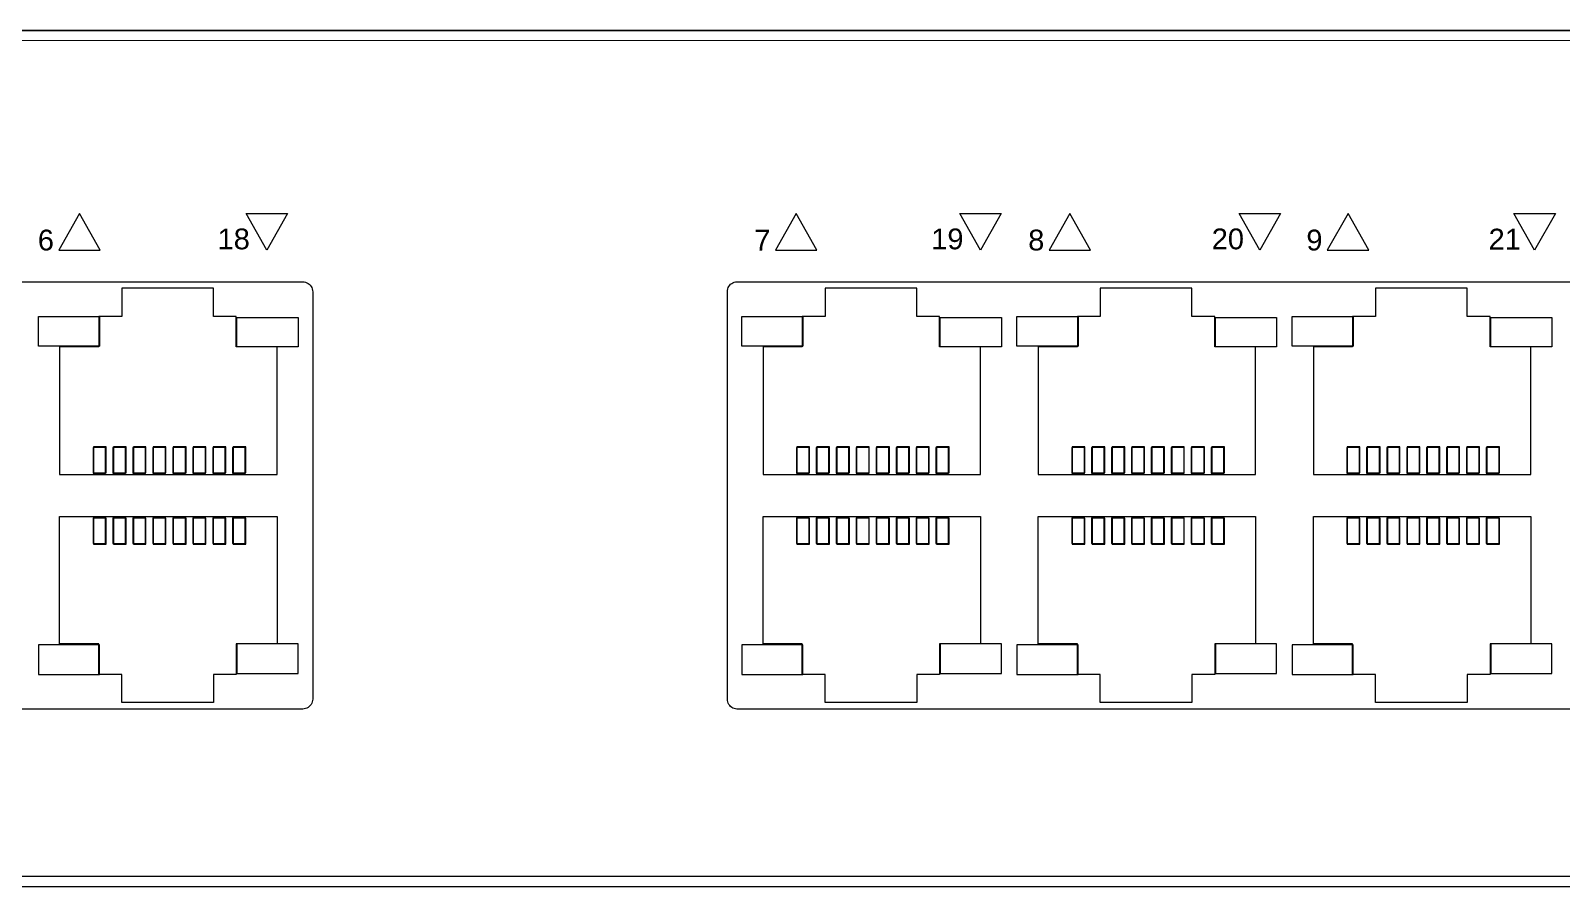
# Model space of a CAD drawing. Header units: millimetres. Extents: x -71336 to -33468, y -26189 to 22712.
# Drawn here: x -34063.6 to -33984, y -20113.2 to -20068.8 of the extents above; entities that cross this region are included whole.
import ezdxf

# ---------------------------------------------------------------- set-up
doc = ezdxf.new("R2010")
doc.units = ezdxf.units.MM
doc.layers.add('SC - Equipment', color=7, linetype='Continuous', lineweight=13)
doc.layers.add('SC - Rack Layout - U-guides and centreline', color=5, linetype='Continuous', lineweight=13, plot=False)
doc.styles.get("Standard").update_dxf_attribs({"font": 'arial.ttf', "height": 35})

# ---------------------------------------------------------------- blocks, each defined once
blk = doc.blocks.new('*U254')
at = {"layer": 'SC - Rack Layout - U-guides and centreline', "ltscale": 5}
blk.add_lwpolyline([(-300, 0), (300, 0)], dxfattribs=at)
blk = doc.blocks.new('*U255')
at = {"layer": 'SC - Rack Layout - U-guides and centreline', "color": 0, "linetype": 'ByBlock', "lineweight": -2, "transparency": 16777216}
for p in [(0, 177.8), (0, 133.35)]:
    blk.add_blockref('*U254', p, dxfattribs=at)
blk = doc.blocks.new('cisco-cbs350-24p-4x')
at = {"layer": 'SC - Equipment', "flags": 128}
for points in [[(238.117, 44.45), (-238.133, 44.45)], [(219.712, 44.45), (-219.712, 44.45)], [(219.712, 44.45), (-219.712, 44.45)], [(219.712, 44.45), (-219.712, 44.45)], [(-219.712, 43.934), (219.199, 43.95)], [(4.51, 34.948), (3.435, 33.049)], [(5.585, 33.049), (4.51, 34.948)], [(13.175, 34.948), (15.325, 34.948)], [(14.25, 33.049), (13.175, 34.948)], [(13.175, 34.948), (13.175, 34.948)], [(15.325, 34.948), (14.25, 33.049)], [(41.757, 34.948), (40.682, 33.049)], [(42.832, 33.049), (41.757, 34.948)], [(50.257, 34.948), (52.406, 34.948)], [(51.331, 33.049), (50.257, 34.948)], [(50.257, 34.948), (50.257, 34.948)], [(52.406, 34.948), (51.331, 33.049)], [(55.978, 34.948), (54.903, 33.049)], [(57.053, 33.049), (55.978, 34.948)], [(64.776, 34.948), (66.925, 34.948)], [(65.851, 33.049), (64.776, 34.948)], [(64.776, 34.948), (64.776, 34.948)], [(66.925, 34.948), (65.851, 33.049)], [(70.448, 34.948), (69.356, 33.049)], [(71.523, 33.049), (70.448, 34.948)], [(79.063, 34.948), (81.213, 34.948)], [(80.138, 33.049), (79.063, 34.948)], [(79.063, 34.948), (79.063, 34.948)], [(81.213, 34.948), (80.138, 33.049)], [(3.435, 33.049), (5.585, 33.049)], [(3.435, 33.049), (3.435, 33.049)], [(40.682, 33.049), (42.832, 33.049)], [(40.682, 33.049), (40.682, 33.049)], [(54.903, 33.049), (57.053, 33.049)], [(54.903, 33.049), (54.903, 33.049)], [(69.356, 33.049), (71.523, 33.049)], [(69.356, 33.049), (69.356, 33.049)], [(-69.391, 31.4), (16.119, 31.4)], [(-69.391, 31.4), (16.119, 31.4)], [(11.472, 31.067), (6.71, 31.067)], [(6.71, 31.067), (6.71, 29.601)], [(11.472, 31.067), (6.71, 31.067)], [(6.71, 31.067), (6.71, 29.601)], [(11.472, 29.601), (11.472, 31.067)], [(11.472, 29.601), (11.472, 31.067)], [(38.681, 31.4), (124.191, 31.4)], [(38.681, 31.4), (124.191, 31.4)], [(48.024, 31.067), (43.262, 31.067)], [(43.262, 31.067), (43.262, 29.601)], [(48.024, 31.067), (43.262, 31.067)], [(43.262, 31.067), (43.262, 29.601)], [(48.024, 29.601), (48.024, 31.067)], [(48.024, 29.601), (48.024, 31.067)], [(62.328, 31.067), (57.566, 31.067)], [(57.566, 31.067), (57.566, 29.601)], [(62.328, 31.067), (57.566, 31.067)], [(57.566, 31.067), (57.566, 29.601)], [(62.328, 29.601), (62.328, 31.067)], [(62.328, 29.601), (62.328, 31.067)], [(76.632, 31.067), (71.87, 31.067)], [(71.87, 31.067), (71.87, 29.601)], [(76.632, 31.067), (71.87, 31.067)], [(71.87, 31.067), (71.87, 29.601)], [(76.632, 29.601), (76.632, 31.067)], [(76.632, 29.601), (76.632, 31.067)], [(16.631, 30.883), (16.631, 9.727)], [(16.631, 30.883), (16.631, 9.727)], [(38.185, 9.727), (38.185, 30.883)], [(38.185, 9.727), (38.185, 30.883)], [(2.377, 28.068), (2.377, 29.601)], [(2.377, 29.601), (5.552, 29.601)], [(5.519, 29.601), (5.519, 28.018)], [(6.71, 29.601), (5.519, 29.601)], [(5.519, 29.601), (5.519, 29.601)], [(5.519, 29.601), (5.519, 28.018)], [(6.71, 29.601), (5.519, 29.601)], [(5.519, 29.601), (5.519, 29.601)], [(5.552, 29.601), (5.552, 28.068)], [(12.663, 29.601), (11.472, 29.601)], [(12.663, 29.601), (11.472, 29.601)], [(12.663, 28.018), (12.663, 29.601)], [(12.663, 28.018), (12.663, 29.601)], [(12.696, 28.018), (12.696, 29.551)], [(12.696, 29.551), (15.871, 29.551)], [(15.871, 29.551), (15.871, 28.018)], [(38.929, 28.068), (38.929, 29.601)], [(38.929, 29.601), (42.104, 29.601)], [(42.071, 29.601), (42.071, 28.018)], [(43.262, 29.601), (42.071, 29.601)], [(42.071, 29.601), (42.071, 29.601)], [(42.071, 29.601), (42.071, 28.018)], [(43.262, 29.601), (42.071, 29.601)], [(42.071, 29.601), (42.071, 29.601)], [(42.104, 29.601), (42.104, 28.068)], [(49.215, 29.601), (48.024, 29.601)], [(49.215, 29.601), (48.024, 29.601)], [(49.215, 28.018), (49.215, 29.601)], [(49.215, 28.018), (49.215, 29.601)], [(49.248, 28.018), (49.248, 29.551)], [(49.248, 29.551), (52.423, 29.551)], [(52.423, 29.551), (52.423, 28.018)], [(53.233, 28.068), (53.233, 29.601)], [(53.233, 29.601), (56.408, 29.601)], [(56.375, 29.601), (56.375, 28.018)], [(57.566, 29.601), (56.375, 29.601)], [(56.375, 29.601), (56.375, 29.601)], [(56.375, 29.601), (56.375, 28.018)], [(57.566, 29.601), (56.375, 29.601)], [(56.375, 29.601), (56.375, 29.601)], [(56.408, 29.601), (56.408, 28.068)], [(63.519, 29.601), (62.328, 29.601)], [(63.519, 29.601), (62.328, 29.601)], [(63.519, 28.018), (63.519, 29.601)], [(63.519, 28.018), (63.519, 29.601)], [(63.552, 28.018), (63.552, 29.551)], [(63.552, 29.551), (66.727, 29.551)], [(66.727, 29.551), (66.727, 28.018)], [(67.537, 28.068), (67.537, 29.601)], [(67.537, 29.601), (70.712, 29.601)], [(70.679, 29.601), (70.679, 28.018)], [(71.87, 29.601), (70.679, 29.601)], [(70.679, 29.601), (70.679, 29.601)], [(70.679, 29.601), (70.679, 28.018)], [(71.87, 29.601), (70.679, 29.601)], [(70.679, 29.601), (70.679, 29.601)], [(70.712, 29.601), (70.712, 28.068)], [(77.823, 29.601), (76.632, 29.601)], [(77.823, 29.601), (76.632, 29.601)], [(77.823, 28.018), (77.823, 29.601)], [(77.823, 28.018), (77.823, 29.601)], [(77.856, 28.018), (77.856, 29.551)], [(77.856, 29.551), (81.031, 29.551)], [(81.031, 29.551), (81.031, 28.018)], [(5.552, 28.068), (2.377, 28.068)], [(5.519, 28.018), (3.468, 28.018)], [(3.468, 28.018), (3.468, 21.388)], [(5.519, 28.018), (3.468, 28.018)], [(3.468, 28.018), (3.468, 21.388)], [(5.552, 28.068), (5.552, 28.068)], [(14.779, 28.018), (12.663, 28.018)], [(14.779, 28.018), (12.663, 28.018)], [(15.871, 28.018), (12.696, 28.018)], [(14.779, 21.388), (14.779, 28.018)], [(14.779, 21.388), (14.779, 28.018)], [(15.871, 28.018), (15.871, 28.018)], [(42.104, 28.068), (38.929, 28.068)], [(42.071, 28.018), (40.037, 28.018)], [(40.037, 28.018), (40.037, 21.388)], [(42.071, 28.018), (40.037, 28.018)], [(40.037, 28.018), (40.037, 21.388)], [(42.104, 28.068), (42.104, 28.068)], [(51.331, 28.018), (49.215, 28.018)], [(51.331, 28.018), (49.215, 28.018)], [(52.423, 28.018), (49.248, 28.018)], [(51.331, 21.388), (51.331, 28.018)], [(51.331, 21.388), (51.331, 28.018)], [(52.423, 28.018), (52.423, 28.018)], [(56.408, 28.068), (53.233, 28.068)], [(56.375, 28.018), (54.341, 28.018)], [(54.341, 28.018), (54.341, 21.388)], [(56.375, 28.018), (54.341, 28.018)], [(54.341, 28.018), (54.341, 21.388)], [(56.408, 28.068), (56.408, 28.068)], [(65.636, 28.018), (63.519, 28.018)], [(65.636, 28.018), (63.519, 28.018)], [(66.727, 28.018), (63.552, 28.018)], [(65.636, 21.388), (65.636, 28.018)], [(65.636, 21.388), (65.636, 28.018)], [(66.727, 28.018), (66.727, 28.018)], [(70.712, 28.068), (67.537, 28.068)], [(70.679, 28.018), (68.645, 28.018)], [(68.645, 28.018), (68.645, 21.388)], [(70.679, 28.018), (68.645, 28.018)], [(68.645, 28.018), (68.645, 21.388)], [(70.712, 28.068), (70.712, 28.068)], [(79.94, 28.018), (77.823, 28.018)], [(79.94, 28.018), (77.823, 28.018)], [(81.031, 28.018), (77.856, 28.018)], [(79.94, 21.388), (79.94, 28.018)], [(79.94, 21.388), (79.94, 28.018)], [(81.031, 28.018), (81.031, 28.018)], [(5.221, 22.804), (5.221, 21.471)], [(5.866, 22.804), (5.221, 22.804)], [(5.221, 22.804), (5.221, 22.804)], [(5.238, 22.837), (5.238, 21.488)], [(5.899, 22.837), (5.238, 22.837)], [(5.238, 22.837), (5.238, 22.837)], [(5.866, 21.471), (5.866, 22.804)], [(5.899, 21.488), (5.899, 22.837)], [(6.247, 22.804), (6.247, 21.471)], [(6.908, 22.804), (6.247, 22.804)], [(6.247, 22.804), (6.247, 22.804)], [(6.28, 22.837), (6.28, 21.488)], [(6.941, 22.837), (6.28, 22.837)], [(6.28, 22.837), (6.28, 22.837)], [(6.908, 21.471), (6.908, 22.804)], [(6.941, 21.488), (6.941, 22.837)], [(7.288, 22.804), (7.288, 21.471)], [(7.95, 22.804), (7.288, 22.804)], [(7.288, 22.804), (7.288, 22.804)], [(7.321, 22.837), (7.321, 21.488)], [(7.966, 22.837), (7.321, 22.837)], [(7.321, 22.837), (7.321, 22.837)], [(7.95, 21.471), (7.95, 22.804)], [(7.966, 21.488), (7.966, 22.837)], [(8.33, 22.804), (8.33, 21.471)], [(8.975, 22.804), (8.33, 22.804)], [(8.33, 22.804), (8.33, 22.804)], [(8.347, 22.837), (8.347, 21.488)], [(9.008, 22.837), (8.347, 22.837)], [(8.347, 22.837), (8.347, 22.837)], [(8.975, 21.471), (8.975, 22.804)], [(9.008, 21.488), (9.008, 22.837)], [(9.355, 22.804), (9.355, 21.471)], [(10.017, 22.804), (9.355, 22.804)], [(9.355, 22.804), (9.355, 22.804)], [(9.389, 22.837), (9.389, 21.488)], [(10.05, 22.837), (9.389, 22.837)], [(9.389, 22.837), (9.389, 22.837)], [(10.017, 21.471), (10.017, 22.804)], [(10.05, 21.488), (10.05, 22.837)], [(10.397, 22.804), (10.397, 21.471)], [(11.059, 22.804), (10.397, 22.804)], [(10.397, 22.804), (10.397, 22.804)], [(10.414, 22.837), (10.414, 21.488)], [(11.075, 22.837), (10.414, 22.837)], [(10.414, 22.837), (10.414, 22.837)], [(11.059, 21.471), (11.059, 22.804)], [(11.075, 21.488), (11.075, 22.837)], [(11.439, 22.804), (11.439, 21.471)], [(12.084, 22.804), (11.439, 22.804)], [(11.439, 22.804), (11.439, 22.804)], [(11.456, 22.837), (11.456, 21.488)], [(12.117, 22.837), (11.456, 22.837)], [(11.456, 22.837), (11.456, 22.837)], [(12.084, 21.471), (12.084, 22.804)], [(12.117, 21.488), (12.117, 22.837)], [(12.464, 22.804), (12.464, 21.471)], [(13.126, 22.804), (12.464, 22.804)], [(12.464, 22.804), (12.464, 22.804)], [(12.497, 22.837), (12.497, 21.488)], [(13.159, 22.837), (12.497, 22.837)], [(12.497, 22.837), (12.497, 22.837)], [(13.126, 21.471), (13.126, 22.804)], [(13.159, 21.488), (13.159, 22.837)], [(41.773, 22.804), (41.773, 21.471)], [(42.435, 22.804), (41.773, 22.804)], [(41.773, 22.804), (41.773, 22.804)], [(41.79, 22.837), (41.79, 21.488)], [(42.451, 22.837), (41.79, 22.837)], [(41.79, 22.837), (41.79, 22.837)], [(42.435, 21.471), (42.435, 22.804)], [(42.451, 21.488), (42.451, 22.837)], [(42.799, 22.804), (42.799, 21.471)], [(43.46, 22.804), (42.799, 22.804)], [(42.799, 22.804), (42.799, 22.804)], [(42.832, 22.837), (42.832, 21.488)], [(43.493, 22.837), (42.832, 22.837)], [(42.832, 22.837), (42.832, 22.837)], [(43.46, 21.471), (43.46, 22.804)], [(43.493, 21.488), (43.493, 22.837)], [(43.84, 22.804), (43.84, 21.471)], [(44.502, 22.804), (43.84, 22.804)], [(43.84, 22.804), (43.84, 22.804)], [(43.874, 22.837), (43.874, 21.488)], [(44.535, 22.837), (43.874, 22.837)], [(43.874, 22.837), (43.874, 22.837)], [(44.502, 21.471), (44.502, 22.804)], [(44.535, 21.488), (44.535, 22.837)], [(44.882, 22.804), (44.882, 21.471)], [(45.544, 22.804), (44.882, 22.804)], [(44.882, 22.804), (44.882, 22.804)], [(44.899, 22.837), (44.899, 21.488)], [(45.56, 22.837), (44.899, 22.837)], [(44.899, 22.837), (44.899, 22.837)], [(45.544, 21.471), (45.544, 22.804)], [(45.56, 21.488), (45.56, 22.837)], [(45.908, 22.804), (45.908, 21.471)], [(46.569, 22.804), (45.908, 22.804)], [(45.908, 22.804), (45.908, 22.804)], [(45.941, 22.837), (45.941, 21.488)], [(46.602, 22.837), (45.941, 22.837)], [(45.941, 22.837), (45.941, 22.837)], [(46.569, 21.471), (46.569, 22.804)], [(46.602, 21.488), (46.602, 22.837)], [(46.949, 22.804), (46.949, 21.471)], [(47.611, 22.804), (46.949, 22.804)], [(46.949, 22.804), (46.949, 22.804)], [(46.982, 22.837), (46.982, 21.488)], [(47.644, 22.837), (46.982, 22.837)], [(46.982, 22.837), (46.982, 22.837)], [(47.611, 21.471), (47.611, 22.804)], [(47.644, 21.488), (47.644, 22.837)], [(47.991, 22.804), (47.991, 21.471)], [(48.653, 22.804), (47.991, 22.804)], [(47.991, 22.804), (47.991, 22.804)], [(48.008, 22.837), (48.008, 21.488)], [(48.669, 22.837), (48.008, 22.837)], [(48.008, 22.837), (48.008, 22.837)], [(48.653, 21.471), (48.653, 22.804)], [(48.669, 21.488), (48.669, 22.837)], [(49.016, 22.804), (49.016, 21.471)], [(49.678, 22.804), (49.016, 22.804)], [(49.016, 22.804), (49.016, 22.804)], [(49.049, 22.837), (49.049, 21.488)], [(49.711, 22.837), (49.049, 22.837)], [(49.049, 22.837), (49.049, 22.837)], [(49.678, 21.471), (49.678, 22.804)], [(49.711, 21.488), (49.711, 22.837)], [(56.077, 22.804), (56.077, 21.471)], [(56.739, 22.804), (56.077, 22.804)], [(56.077, 22.804), (56.077, 22.804)], [(56.094, 22.837), (56.094, 21.488)], [(56.755, 22.837), (56.094, 22.837)], [(56.094, 22.837), (56.094, 22.837)], [(56.739, 21.471), (56.739, 22.804)], [(56.755, 21.488), (56.755, 22.837)], [(57.103, 22.804), (57.103, 21.471)], [(57.764, 22.804), (57.103, 22.804)], [(57.103, 22.804), (57.103, 22.804)], [(57.136, 22.837), (57.136, 21.488)], [(57.797, 22.837), (57.136, 22.837)], [(57.136, 22.837), (57.136, 22.837)], [(57.764, 21.471), (57.764, 22.804)], [(57.797, 21.488), (57.797, 22.837)], [(58.145, 22.804), (58.145, 21.471)], [(58.806, 22.804), (58.145, 22.804)], [(58.145, 22.804), (58.145, 22.804)], [(58.178, 22.837), (58.178, 21.488)], [(58.839, 22.837), (58.178, 22.837)], [(58.178, 22.837), (58.178, 22.837)], [(58.806, 21.471), (58.806, 22.804)], [(58.839, 21.488), (58.839, 22.837)], [(59.186, 22.804), (59.186, 21.471)], [(59.848, 22.804), (59.186, 22.804)], [(59.186, 22.804), (59.186, 22.804)], [(59.203, 22.837), (59.203, 21.488)], [(59.864, 22.837), (59.203, 22.837)], [(59.203, 22.837), (59.203, 22.837)], [(59.848, 21.471), (59.848, 22.804)], [(59.864, 21.488), (59.864, 22.837)], [(60.212, 22.804), (60.212, 21.471)], [(60.873, 22.804), (60.212, 22.804)], [(60.212, 22.804), (60.212, 22.804)], [(60.245, 22.837), (60.245, 21.488)], [(60.906, 22.837), (60.245, 22.837)], [(60.245, 22.837), (60.245, 22.837)], [(60.873, 21.471), (60.873, 22.804)], [(60.906, 21.488), (60.906, 22.837)], [(61.253, 22.804), (61.253, 21.471)], [(61.915, 22.804), (61.253, 22.804)], [(61.253, 22.804), (61.253, 22.804)], [(61.286, 22.837), (61.286, 21.488)], [(61.931, 22.837), (61.286, 22.837)], [(61.286, 22.837), (61.286, 22.837)], [(61.915, 21.471), (61.915, 22.804)], [(61.931, 21.488), (61.931, 22.837)], [(62.295, 22.804), (62.295, 21.471)], [(62.957, 22.804), (62.295, 22.804)], [(62.295, 22.804), (62.295, 22.804)], [(62.312, 22.837), (62.312, 21.488)], [(62.973, 22.837), (62.312, 22.837)], [(62.312, 22.837), (62.312, 22.837)], [(62.957, 21.471), (62.957, 22.804)], [(62.973, 21.488), (62.973, 22.837)], [(63.32, 22.804), (63.32, 21.471)], [(63.982, 22.804), (63.32, 22.804)], [(63.32, 22.804), (63.32, 22.804)], [(63.354, 22.837), (63.354, 21.488)], [(64.015, 22.837), (63.354, 22.837)], [(63.354, 22.837), (63.354, 22.837)], [(63.982, 21.471), (63.982, 22.804)], [(64.015, 21.488), (64.015, 22.837)], [(70.381, 22.804), (70.381, 21.471)], [(71.043, 22.804), (70.381, 22.804)], [(70.381, 22.804), (70.381, 22.804)], [(70.398, 22.837), (70.398, 21.488)], [(71.059, 22.837), (70.398, 22.837)], [(70.398, 22.837), (70.398, 22.837)], [(71.043, 21.471), (71.043, 22.804)], [(71.059, 21.488), (71.059, 22.837)], [(71.407, 22.804), (71.407, 21.471)], [(72.068, 22.804), (71.407, 22.804)], [(71.407, 22.804), (71.407, 22.804)], [(71.44, 22.837), (71.44, 21.488)], [(72.101, 22.837), (71.44, 22.837)], [(71.44, 22.837), (71.44, 22.837)], [(72.068, 21.471), (72.068, 22.804)], [(72.101, 21.488), (72.101, 22.837)], [(72.449, 22.804), (72.449, 21.471)], [(73.11, 22.804), (72.449, 22.804)], [(72.449, 22.804), (72.449, 22.804)], [(72.482, 22.837), (72.482, 21.488)], [(73.127, 22.837), (72.482, 22.837)], [(72.482, 22.837), (72.482, 22.837)], [(73.11, 21.471), (73.11, 22.804)], [(73.127, 21.488), (73.127, 22.837)], [(73.49, 22.804), (73.49, 21.471)], [(74.152, 22.804), (73.49, 22.804)], [(73.49, 22.804), (73.49, 22.804)], [(73.507, 22.837), (73.507, 21.488)], [(74.168, 22.837), (73.507, 22.837)], [(73.507, 22.837), (73.507, 22.837)], [(74.152, 21.471), (74.152, 22.804)], [(74.168, 21.488), (74.168, 22.837)], [(74.516, 22.804), (74.516, 21.471)], [(75.177, 22.804), (74.516, 22.804)], [(74.516, 22.804), (74.516, 22.804)], [(74.549, 22.837), (74.549, 21.488)], [(75.21, 22.837), (74.549, 22.837)], [(74.549, 22.837), (74.549, 22.837)], [(75.177, 21.471), (75.177, 22.804)], [(75.21, 21.488), (75.21, 22.837)], [(75.557, 22.804), (75.557, 21.471)], [(76.219, 22.804), (75.557, 22.804)], [(75.557, 22.804), (75.557, 22.804)], [(75.59, 22.837), (75.59, 21.488)], [(76.235, 22.837), (75.59, 22.837)], [(75.59, 22.837), (75.59, 22.837)], [(76.219, 21.471), (76.219, 22.804)], [(76.235, 21.488), (76.235, 22.837)], [(76.599, 22.804), (76.599, 21.471)], [(77.261, 22.804), (76.599, 22.804)], [(76.599, 22.804), (76.599, 22.804)], [(76.616, 22.837), (76.616, 21.488)], [(77.277, 22.837), (76.616, 22.837)], [(76.616, 22.837), (76.616, 22.837)], [(77.261, 21.471), (77.261, 22.804)], [(77.277, 21.488), (77.277, 22.837)], [(77.624, 22.804), (77.624, 21.471)], [(78.286, 22.804), (77.624, 22.804)], [(77.624, 22.804), (77.624, 22.804)], [(77.658, 22.837), (77.658, 21.488)], [(78.319, 22.837), (77.658, 22.837)], [(77.658, 22.837), (77.658, 22.837)], [(78.286, 21.471), (78.286, 22.804)], [(78.319, 21.488), (78.319, 22.837)], [(5.238, 21.488), (5.899, 21.488)], [(6.28, 21.488), (6.941, 21.488)], [(7.321, 21.488), (7.966, 21.488)], [(8.347, 21.488), (9.008, 21.488)], [(9.389, 21.488), (10.05, 21.488)], [(10.414, 21.488), (11.075, 21.488)], [(11.456, 21.488), (12.117, 21.488)], [(12.497, 21.488), (13.159, 21.488)], [(41.79, 21.488), (42.451, 21.488)], [(42.832, 21.488), (43.493, 21.488)], [(43.874, 21.488), (44.535, 21.488)], [(44.899, 21.488), (45.56, 21.488)], [(45.941, 21.488), (46.602, 21.488)], [(46.982, 21.488), (47.644, 21.488)], [(48.008, 21.488), (48.669, 21.488)], [(49.049, 21.488), (49.711, 21.488)], [(56.094, 21.488), (56.755, 21.488)], [(57.136, 21.488), (57.797, 21.488)], [(58.178, 21.488), (58.839, 21.488)], [(59.203, 21.488), (59.864, 21.488)], [(60.245, 21.488), (60.906, 21.488)], [(61.286, 21.488), (61.931, 21.488)], [(62.312, 21.488), (62.973, 21.488)], [(63.354, 21.488), (64.015, 21.488)], [(70.398, 21.488), (71.059, 21.488)], [(71.44, 21.488), (72.101, 21.488)], [(72.482, 21.488), (73.127, 21.488)], [(73.507, 21.488), (74.168, 21.488)], [(74.549, 21.488), (75.21, 21.488)], [(75.59, 21.488), (76.235, 21.488)], [(76.616, 21.488), (77.277, 21.488)], [(77.658, 21.488), (78.319, 21.488)], [(3.468, 21.388), (14.779, 21.388)], [(3.468, 21.388), (14.779, 21.388)], [(5.221, 21.471), (5.866, 21.471)], [(6.247, 21.471), (6.908, 21.471)], [(7.288, 21.471), (7.95, 21.471)], [(8.33, 21.471), (8.975, 21.471)], [(9.355, 21.471), (10.017, 21.471)], [(10.397, 21.471), (11.059, 21.471)], [(11.439, 21.471), (12.084, 21.471)], [(12.464, 21.471), (13.126, 21.471)], [(40.037, 21.388), (51.331, 21.388)], [(40.037, 21.388), (51.331, 21.388)], [(41.773, 21.471), (42.435, 21.471)], [(42.799, 21.471), (43.46, 21.471)], [(43.84, 21.471), (44.502, 21.471)], [(44.882, 21.471), (45.544, 21.471)], [(45.908, 21.471), (46.569, 21.471)], [(46.949, 21.471), (47.611, 21.471)], [(47.991, 21.471), (48.653, 21.471)], [(49.016, 21.471), (49.678, 21.471)], [(54.341, 21.388), (65.636, 21.388)], [(54.341, 21.388), (65.636, 21.388)], [(56.077, 21.471), (56.739, 21.471)], [(57.103, 21.471), (57.764, 21.471)], [(58.145, 21.471), (58.806, 21.471)], [(59.186, 21.471), (59.848, 21.471)], [(60.212, 21.471), (60.873, 21.471)], [(61.253, 21.471), (61.915, 21.471)], [(62.295, 21.471), (62.957, 21.471)], [(63.32, 21.471), (63.982, 21.471)], [(68.645, 21.388), (79.94, 21.388)], [(68.645, 21.388), (79.94, 21.388)], [(70.381, 21.471), (71.043, 21.471)], [(71.407, 21.471), (72.068, 21.471)], [(72.449, 21.471), (73.11, 21.471)], [(73.49, 21.471), (74.152, 21.471)], [(74.516, 21.471), (75.177, 21.471)], [(75.557, 21.471), (76.219, 21.471)], [(76.599, 21.471), (77.261, 21.471)], [(77.624, 21.471), (78.286, 21.471)], [(3.468, 12.593), (3.468, 19.206)], [(3.468, 19.206), (14.779, 19.206)], [(3.468, 12.593), (3.468, 19.206)], [(3.468, 19.206), (14.779, 19.206)], [(5.221, 19.139), (5.221, 17.807)], [(5.866, 19.139), (5.221, 19.139)], [(5.221, 19.139), (5.221, 19.139)], [(5.238, 19.123), (5.238, 17.773)], [(5.899, 19.123), (5.238, 19.123)], [(5.238, 19.123), (5.238, 19.123)], [(5.866, 17.807), (5.866, 19.139)], [(5.899, 17.773), (5.899, 19.123)], [(6.247, 19.139), (6.247, 17.807)], [(6.908, 19.139), (6.247, 19.139)], [(6.247, 19.139), (6.247, 19.139)], [(6.28, 19.123), (6.28, 17.773)], [(6.941, 19.123), (6.28, 19.123)], [(6.28, 19.123), (6.28, 19.123)], [(6.908, 17.807), (6.908, 19.139)], [(6.941, 17.773), (6.941, 19.123)], [(7.288, 19.139), (7.288, 17.807)], [(7.95, 19.139), (7.288, 19.139)], [(7.288, 19.139), (7.288, 19.139)], [(7.321, 19.123), (7.321, 17.773)], [(7.966, 19.123), (7.321, 19.123)], [(7.321, 19.123), (7.321, 19.123)], [(7.95, 17.807), (7.95, 19.139)], [(7.966, 17.773), (7.966, 19.123)], [(8.33, 19.139), (8.33, 17.807)], [(8.975, 19.139), (8.33, 19.139)], [(8.33, 19.139), (8.33, 19.139)], [(8.347, 19.123), (8.347, 17.773)], [(9.008, 19.123), (8.347, 19.123)], [(8.347, 19.123), (8.347, 19.123)], [(8.975, 17.807), (8.975, 19.139)], [(9.008, 17.773), (9.008, 19.123)], [(9.355, 19.139), (9.355, 17.807)], [(10.017, 19.139), (9.355, 19.139)], [(9.355, 19.139), (9.355, 19.139)], [(9.389, 19.123), (9.389, 17.773)], [(10.05, 19.123), (9.389, 19.123)], [(9.389, 19.123), (9.389, 19.123)], [(10.017, 17.807), (10.017, 19.139)], [(10.05, 17.773), (10.05, 19.123)], [(10.397, 19.139), (10.397, 17.807)], [(11.059, 19.139), (10.397, 19.139)], [(10.397, 19.139), (10.397, 19.139)], [(10.414, 19.123), (10.414, 17.773)], [(11.075, 19.123), (10.414, 19.123)], [(10.414, 19.123), (10.414, 19.123)], [(11.059, 17.807), (11.059, 19.139)], [(11.075, 17.773), (11.075, 19.123)], [(11.439, 19.139), (11.439, 17.807)], [(12.084, 19.139), (11.439, 19.139)], [(11.439, 19.139), (11.439, 19.139)], [(11.456, 19.123), (11.456, 17.773)], [(12.117, 19.123), (11.456, 19.123)], [(11.456, 19.123), (11.456, 19.123)], [(12.084, 17.807), (12.084, 19.139)], [(12.117, 17.773), (12.117, 19.123)], [(12.464, 19.139), (12.464, 17.807)], [(13.126, 19.139), (12.464, 19.139)], [(12.464, 19.139), (12.464, 19.139)], [(12.497, 19.123), (12.497, 17.773)], [(13.159, 19.123), (12.497, 19.123)], [(12.497, 19.123), (12.497, 19.123)], [(13.126, 17.807), (13.126, 19.139)], [(13.159, 17.773), (13.159, 19.123)], [(14.779, 19.206), (14.779, 12.593)], [(14.779, 19.206), (14.779, 12.593)], [(40.037, 12.593), (40.037, 19.206)], [(40.037, 19.206), (51.331, 19.206)], [(40.037, 12.593), (40.037, 19.206)], [(40.037, 19.206), (51.331, 19.206)], [(41.773, 19.139), (41.773, 17.807)], [(42.435, 19.139), (41.773, 19.139)], [(41.773, 19.139), (41.773, 19.139)], [(41.79, 19.123), (41.79, 17.773)], [(42.451, 19.123), (41.79, 19.123)], [(41.79, 19.123), (41.79, 19.123)], [(42.435, 17.807), (42.435, 19.139)], [(42.451, 17.773), (42.451, 19.123)], [(42.799, 19.139), (42.799, 17.807)], [(43.46, 19.139), (42.799, 19.139)], [(42.799, 19.139), (42.799, 19.139)], [(42.832, 19.123), (42.832, 17.773)], [(43.493, 19.123), (42.832, 19.123)], [(42.832, 19.123), (42.832, 19.123)], [(43.46, 17.807), (43.46, 19.139)], [(43.493, 17.773), (43.493, 19.123)], [(43.84, 19.139), (43.84, 17.807)], [(44.502, 19.139), (43.84, 19.139)], [(43.84, 19.139), (43.84, 19.139)], [(43.874, 19.123), (43.874, 17.773)], [(44.535, 19.123), (43.874, 19.123)], [(43.874, 19.123), (43.874, 19.123)], [(44.502, 17.807), (44.502, 19.139)], [(44.535, 17.773), (44.535, 19.123)], [(44.882, 19.139), (44.882, 17.807)], [(45.544, 19.139), (44.882, 19.139)], [(44.882, 19.139), (44.882, 19.139)], [(44.899, 19.123), (44.899, 17.773)], [(45.56, 19.123), (44.899, 19.123)], [(44.899, 19.123), (44.899, 19.123)], [(45.544, 17.807), (45.544, 19.139)], [(45.56, 17.773), (45.56, 19.123)], [(45.908, 19.139), (45.908, 17.807)], [(46.569, 19.139), (45.908, 19.139)], [(45.908, 19.139), (45.908, 19.139)], [(45.941, 19.123), (45.941, 17.773)], [(46.602, 19.123), (45.941, 19.123)], [(45.941, 19.123), (45.941, 19.123)], [(46.569, 17.807), (46.569, 19.139)], [(46.602, 17.773), (46.602, 19.123)], [(46.949, 19.139), (46.949, 17.807)], [(47.611, 19.139), (46.949, 19.139)], [(46.949, 19.139), (46.949, 19.139)], [(46.982, 19.123), (46.982, 17.773)], [(47.644, 19.123), (46.982, 19.123)], [(46.982, 19.123), (46.982, 19.123)], [(47.611, 17.807), (47.611, 19.139)], [(47.644, 17.773), (47.644, 19.123)], [(47.991, 19.139), (47.991, 17.807)], [(48.653, 19.139), (47.991, 19.139)], [(47.991, 19.139), (47.991, 19.139)], [(48.008, 19.123), (48.008, 17.773)], [(48.669, 19.123), (48.008, 19.123)], [(48.008, 19.123), (48.008, 19.123)], [(48.653, 17.807), (48.653, 19.139)], [(48.669, 17.773), (48.669, 19.123)], [(49.016, 19.139), (49.016, 17.807)], [(49.678, 19.139), (49.016, 19.139)], [(49.016, 19.139), (49.016, 19.139)], [(49.049, 19.123), (49.049, 17.773)], [(49.711, 19.123), (49.049, 19.123)], [(49.049, 19.123), (49.049, 19.123)], [(49.678, 17.807), (49.678, 19.139)], [(49.711, 17.773), (49.711, 19.123)], [(51.331, 19.206), (51.331, 12.593)], [(51.331, 19.206), (51.331, 12.593)], [(54.341, 12.593), (54.341, 19.206)], [(54.341, 19.206), (65.636, 19.206)], [(54.341, 12.593), (54.341, 19.206)], [(54.341, 19.206), (65.636, 19.206)], [(56.077, 19.139), (56.077, 17.807)], [(56.739, 19.139), (56.077, 19.139)], [(56.077, 19.139), (56.077, 19.139)], [(56.094, 19.123), (56.094, 17.773)], [(56.755, 19.123), (56.094, 19.123)], [(56.094, 19.123), (56.094, 19.123)], [(56.739, 17.807), (56.739, 19.139)], [(56.755, 17.773), (56.755, 19.123)], [(57.103, 19.139), (57.103, 17.807)], [(57.764, 19.139), (57.103, 19.139)], [(57.103, 19.139), (57.103, 19.139)], [(57.136, 19.123), (57.136, 17.773)], [(57.797, 19.123), (57.136, 19.123)], [(57.136, 19.123), (57.136, 19.123)], [(57.764, 17.807), (57.764, 19.139)], [(57.797, 17.773), (57.797, 19.123)], [(58.145, 19.139), (58.145, 17.807)], [(58.806, 19.139), (58.145, 19.139)], [(58.145, 19.139), (58.145, 19.139)], [(58.178, 19.123), (58.178, 17.773)], [(58.839, 19.123), (58.178, 19.123)], [(58.178, 19.123), (58.178, 19.123)], [(58.806, 17.807), (58.806, 19.139)], [(58.839, 17.773), (58.839, 19.123)], [(59.186, 19.139), (59.186, 17.807)], [(59.848, 19.139), (59.186, 19.139)], [(59.186, 19.139), (59.186, 19.139)], [(59.203, 19.123), (59.203, 17.773)], [(59.864, 19.123), (59.203, 19.123)], [(59.203, 19.123), (59.203, 19.123)], [(59.848, 17.807), (59.848, 19.139)], [(59.864, 17.773), (59.864, 19.123)], [(60.212, 19.139), (60.212, 17.807)], [(60.873, 19.139), (60.212, 19.139)], [(60.212, 19.139), (60.212, 19.139)], [(60.245, 19.123), (60.245, 17.773)], [(60.906, 19.123), (60.245, 19.123)], [(60.245, 19.123), (60.245, 19.123)], [(60.873, 17.807), (60.873, 19.139)], [(60.906, 17.773), (60.906, 19.123)], [(61.253, 19.139), (61.253, 17.807)], [(61.915, 19.139), (61.253, 19.139)], [(61.253, 19.139), (61.253, 19.139)], [(61.286, 19.123), (61.286, 17.773)], [(61.931, 19.123), (61.286, 19.123)], [(61.286, 19.123), (61.286, 19.123)], [(61.915, 17.807), (61.915, 19.139)], [(61.931, 17.773), (61.931, 19.123)], [(62.295, 19.139), (62.295, 17.807)], [(62.957, 19.139), (62.295, 19.139)], [(62.295, 19.139), (62.295, 19.139)], [(62.312, 19.123), (62.312, 17.773)], [(62.973, 19.123), (62.312, 19.123)], [(62.312, 19.123), (62.312, 19.123)], [(62.957, 17.807), (62.957, 19.139)], [(62.973, 17.773), (62.973, 19.123)], [(63.32, 19.139), (63.32, 17.807)], [(63.982, 19.139), (63.32, 19.139)], [(63.32, 19.139), (63.32, 19.139)], [(63.354, 19.123), (63.354, 17.773)], [(64.015, 19.123), (63.354, 19.123)], [(63.354, 19.123), (63.354, 19.123)], [(63.982, 17.807), (63.982, 19.139)], [(64.015, 17.773), (64.015, 19.123)], [(65.636, 19.206), (65.636, 12.593)], [(65.636, 19.206), (65.636, 12.593)], [(68.645, 12.593), (68.645, 19.206)], [(68.645, 19.206), (79.94, 19.206)], [(68.645, 12.593), (68.645, 19.206)], [(68.645, 19.206), (79.94, 19.206)], [(70.381, 19.139), (70.381, 17.807)], [(71.043, 19.139), (70.381, 19.139)], [(70.381, 19.139), (70.381, 19.139)], [(70.398, 19.123), (70.398, 17.773)], [(71.059, 19.123), (70.398, 19.123)], [(70.398, 19.123), (70.398, 19.123)], [(71.043, 17.807), (71.043, 19.139)], [(71.059, 17.773), (71.059, 19.123)], [(71.407, 19.139), (71.407, 17.807)], [(72.068, 19.139), (71.407, 19.139)], [(71.407, 19.139), (71.407, 19.139)], [(71.44, 19.123), (71.44, 17.773)], [(72.101, 19.123), (71.44, 19.123)], [(71.44, 19.123), (71.44, 19.123)], [(72.068, 17.807), (72.068, 19.139)], [(72.101, 17.773), (72.101, 19.123)], [(72.449, 19.139), (72.449, 17.807)], [(73.11, 19.139), (72.449, 19.139)], [(72.449, 19.139), (72.449, 19.139)], [(72.482, 19.123), (72.482, 17.773)], [(73.127, 19.123), (72.482, 19.123)], [(72.482, 19.123), (72.482, 19.123)], [(73.11, 17.807), (73.11, 19.139)], [(73.127, 17.773), (73.127, 19.123)], [(73.49, 19.139), (73.49, 17.807)], [(74.152, 19.139), (73.49, 19.139)], [(73.49, 19.139), (73.49, 19.139)], [(73.507, 19.123), (73.507, 17.773)], [(74.168, 19.123), (73.507, 19.123)], [(73.507, 19.123), (73.507, 19.123)], [(74.152, 17.807), (74.152, 19.139)], [(74.168, 17.773), (74.168, 19.123)], [(74.516, 19.139), (74.516, 17.807)], [(75.177, 19.139), (74.516, 19.139)], [(74.516, 19.139), (74.516, 19.139)], [(74.549, 19.123), (74.549, 17.773)], [(75.21, 19.123), (74.549, 19.123)], [(74.549, 19.123), (74.549, 19.123)], [(75.177, 17.807), (75.177, 19.139)], [(75.21, 17.773), (75.21, 19.123)], [(75.557, 19.139), (75.557, 17.807)], [(76.219, 19.139), (75.557, 19.139)], [(75.557, 19.139), (75.557, 19.139)], [(75.59, 19.123), (75.59, 17.773)], [(76.235, 19.123), (75.59, 19.123)], [(75.59, 19.123), (75.59, 19.123)], [(76.219, 17.807), (76.219, 19.139)], [(76.235, 17.773), (76.235, 19.123)], [(76.599, 19.139), (76.599, 17.807)], [(77.261, 19.139), (76.599, 19.139)], [(76.599, 19.139), (76.599, 19.139)], [(76.616, 19.123), (76.616, 17.773)], [(77.277, 19.123), (76.616, 19.123)], [(76.616, 19.123), (76.616, 19.123)], [(77.261, 17.807), (77.261, 19.139)], [(77.277, 17.773), (77.277, 19.123)], [(77.624, 19.139), (77.624, 17.807)], [(78.286, 19.139), (77.624, 19.139)], [(77.624, 19.139), (77.624, 19.139)], [(77.658, 19.123), (77.658, 17.773)], [(78.319, 19.123), (77.658, 19.123)], [(77.658, 19.123), (77.658, 19.123)], [(78.286, 17.807), (78.286, 19.139)], [(78.319, 17.773), (78.319, 19.123)], [(79.94, 19.206), (79.94, 12.593)], [(79.94, 19.206), (79.94, 12.593)], [(5.221, 17.807), (5.866, 17.807)], [(5.238, 17.773), (5.899, 17.773)], [(6.247, 17.807), (6.908, 17.807)], [(6.28, 17.773), (6.941, 17.773)], [(7.288, 17.807), (7.95, 17.807)], [(7.321, 17.773), (7.966, 17.773)], [(8.33, 17.807), (8.975, 17.807)], [(8.347, 17.773), (9.008, 17.773)], [(9.355, 17.807), (10.017, 17.807)], [(9.389, 17.773), (10.05, 17.773)], [(10.397, 17.807), (11.059, 17.807)], [(10.414, 17.773), (11.075, 17.773)], [(11.439, 17.807), (12.084, 17.807)], [(11.456, 17.773), (12.117, 17.773)], [(12.464, 17.807), (13.126, 17.807)], [(12.497, 17.773), (13.159, 17.773)], [(41.773, 17.807), (42.435, 17.807)], [(41.79, 17.773), (42.451, 17.773)], [(42.799, 17.807), (43.46, 17.807)], [(42.832, 17.773), (43.493, 17.773)], [(43.84, 17.807), (44.502, 17.807)], [(43.874, 17.773), (44.535, 17.773)], [(44.882, 17.807), (45.544, 17.807)], [(44.899, 17.773), (45.56, 17.773)], [(45.908, 17.807), (46.569, 17.807)], [(45.941, 17.773), (46.602, 17.773)], [(46.949, 17.807), (47.611, 17.807)], [(46.982, 17.773), (47.644, 17.773)], [(47.991, 17.807), (48.653, 17.807)], [(48.008, 17.773), (48.669, 17.773)], [(49.016, 17.807), (49.678, 17.807)], [(49.049, 17.773), (49.711, 17.773)], [(56.077, 17.807), (56.739, 17.807)], [(56.094, 17.773), (56.755, 17.773)], [(57.103, 17.807), (57.764, 17.807)], [(57.136, 17.773), (57.797, 17.773)], [(58.145, 17.807), (58.806, 17.807)], [(58.178, 17.773), (58.839, 17.773)], [(59.186, 17.807), (59.848, 17.807)], [(59.203, 17.773), (59.864, 17.773)], [(60.212, 17.807), (60.873, 17.807)], [(60.245, 17.773), (60.906, 17.773)], [(61.253, 17.807), (61.915, 17.807)], [(61.286, 17.773), (61.931, 17.773)], [(62.295, 17.807), (62.957, 17.807)], [(62.312, 17.773), (62.973, 17.773)], [(63.32, 17.807), (63.982, 17.807)], [(63.354, 17.773), (64.015, 17.773)], [(70.381, 17.807), (71.043, 17.807)], [(70.398, 17.773), (71.059, 17.773)], [(71.407, 17.807), (72.068, 17.807)], [(71.44, 17.773), (72.101, 17.773)], [(72.449, 17.807), (73.11, 17.807)], [(72.482, 17.773), (73.127, 17.773)], [(73.49, 17.807), (74.152, 17.807)], [(73.507, 17.773), (74.168, 17.773)], [(74.516, 17.807), (75.177, 17.807)], [(74.549, 17.773), (75.21, 17.773)], [(75.557, 17.807), (76.219, 17.807)], [(75.59, 17.773), (76.235, 17.773)], [(76.599, 17.807), (77.261, 17.807)], [(76.616, 17.773), (77.277, 17.773)], [(77.624, 17.807), (78.286, 17.807)], [(77.658, 17.773), (78.319, 17.773)], [(5.552, 12.543), (2.377, 12.543)], [(2.377, 12.543), (2.377, 11.01)], [(5.519, 12.593), (3.468, 12.593)], [(5.519, 12.593), (3.468, 12.593)], [(5.519, 11.01), (5.519, 12.593)], [(5.519, 11.01), (5.519, 12.593)], [(5.552, 11.01), (5.552, 12.543)], [(5.552, 12.543), (5.552, 12.543)], [(14.779, 12.593), (12.663, 12.593)], [(12.663, 12.593), (12.663, 11.01)], [(14.779, 12.593), (12.663, 12.593)], [(12.663, 12.593), (12.663, 11.01)], [(15.871, 12.593), (12.696, 12.593)], [(12.696, 12.593), (12.696, 11.06)], [(15.871, 11.06), (15.871, 12.593)], [(15.871, 12.593), (15.871, 12.593)], [(42.104, 12.543), (38.929, 12.543)], [(38.929, 12.543), (38.929, 11.01)], [(42.071, 12.593), (40.037, 12.593)], [(42.071, 12.593), (40.037, 12.593)], [(42.071, 11.01), (42.071, 12.593)], [(42.071, 11.01), (42.071, 12.593)], [(42.104, 11.01), (42.104, 12.543)], [(42.104, 12.543), (42.104, 12.543)], [(51.331, 12.593), (49.215, 12.593)], [(49.215, 12.593), (49.215, 11.01)], [(51.331, 12.593), (49.215, 12.593)], [(49.215, 12.593), (49.215, 11.01)], [(52.423, 12.593), (49.248, 12.593)], [(49.248, 12.593), (49.248, 11.06)], [(52.423, 11.06), (52.423, 12.593)], [(52.423, 12.593), (52.423, 12.593)], [(56.408, 12.543), (53.233, 12.543)], [(53.233, 12.543), (53.233, 11.01)], [(56.375, 12.593), (54.341, 12.593)], [(56.375, 12.593), (54.341, 12.593)], [(56.375, 11.01), (56.375, 12.593)], [(56.375, 11.01), (56.375, 12.593)], [(56.408, 11.01), (56.408, 12.543)], [(56.408, 12.543), (56.408, 12.543)], [(65.636, 12.593), (63.519, 12.593)], [(63.519, 12.593), (63.519, 11.01)], [(65.636, 12.593), (63.519, 12.593)], [(63.519, 12.593), (63.519, 11.01)], [(66.727, 12.593), (63.552, 12.593)], [(63.552, 12.593), (63.552, 11.06)], [(66.727, 11.06), (66.727, 12.593)], [(66.727, 12.593), (66.727, 12.593)], [(70.712, 12.543), (67.537, 12.543)], [(67.537, 12.543), (67.537, 11.01)], [(70.679, 12.593), (68.645, 12.593)], [(70.679, 12.593), (68.645, 12.593)], [(70.679, 11.01), (70.679, 12.593)], [(70.679, 11.01), (70.679, 12.593)], [(70.712, 11.01), (70.712, 12.543)], [(70.712, 12.543), (70.712, 12.543)], [(79.94, 12.593), (77.823, 12.593)], [(77.823, 12.593), (77.823, 11.01)], [(79.94, 12.593), (77.823, 12.593)], [(77.823, 12.593), (77.823, 11.01)], [(81.031, 12.593), (77.856, 12.593)], [(77.856, 12.593), (77.856, 11.06)], [(81.031, 11.06), (81.031, 12.593)], [(81.031, 12.593), (81.031, 12.593)], [(2.377, 11.01), (5.552, 11.01)], [(6.71, 11.01), (5.519, 11.01)], [(5.519, 11.01), (5.519, 11.01)], [(6.71, 11.01), (5.519, 11.01)], [(5.519, 11.01), (5.519, 11.01)], [(6.71, 9.544), (6.71, 11.01)], [(6.71, 9.544), (6.71, 11.01)], [(12.663, 11.01), (11.472, 11.01)], [(11.472, 11.01), (11.472, 9.544)], [(12.663, 11.01), (11.472, 11.01)], [(11.472, 11.01), (11.472, 9.544)], [(12.696, 11.06), (15.871, 11.06)], [(38.929, 11.01), (42.104, 11.01)], [(43.262, 11.01), (42.071, 11.01)], [(42.071, 11.01), (42.071, 11.01)], [(43.262, 11.01), (42.071, 11.01)], [(42.071, 11.01), (42.071, 11.01)], [(43.262, 9.544), (43.262, 11.01)], [(43.262, 9.544), (43.262, 11.01)], [(49.215, 11.01), (48.024, 11.01)], [(48.024, 11.01), (48.024, 9.544)], [(49.215, 11.01), (48.024, 11.01)], [(48.024, 11.01), (48.024, 9.544)], [(49.248, 11.06), (52.423, 11.06)], [(53.233, 11.01), (56.408, 11.01)], [(57.566, 11.01), (56.375, 11.01)], [(56.375, 11.01), (56.375, 11.01)], [(57.566, 11.01), (56.375, 11.01)], [(56.375, 11.01), (56.375, 11.01)], [(57.566, 9.544), (57.566, 11.01)], [(57.566, 9.544), (57.566, 11.01)], [(63.519, 11.01), (62.328, 11.01)], [(62.328, 11.01), (62.328, 9.544)], [(63.519, 11.01), (62.328, 11.01)], [(62.328, 11.01), (62.328, 9.544)], [(63.552, 11.06), (66.727, 11.06)], [(67.537, 11.01), (70.712, 11.01)], [(71.87, 11.01), (70.679, 11.01)], [(70.679, 11.01), (70.679, 11.01)], [(71.87, 11.01), (70.679, 11.01)], [(70.679, 11.01), (70.679, 11.01)], [(71.87, 9.544), (71.87, 11.01)], [(71.87, 9.544), (71.87, 11.01)], [(77.823, 11.01), (76.632, 11.01)], [(76.632, 11.01), (76.632, 9.544)], [(77.823, 11.01), (76.632, 11.01)], [(76.632, 11.01), (76.632, 9.544)], [(77.856, 11.06), (81.031, 11.06)], [(16.119, 9.211), (-69.391, 9.211)], [(16.119, 9.211), (-69.391, 9.211)], [(11.472, 9.544), (6.71, 9.544)], [(11.472, 9.544), (6.71, 9.544)], [(124.191, 9.211), (38.681, 9.211)], [(124.191, 9.211), (38.681, 9.211)], [(48.024, 9.544), (43.262, 9.544)], [(48.024, 9.544), (43.262, 9.544)], [(62.328, 9.544), (57.566, 9.544)], [(62.328, 9.544), (57.566, 9.544)], [(76.632, 9.544), (71.87, 9.544)], [(76.632, 9.544), (71.87, 9.544)], [(-238.133, 0), (238.117, 0)], [(219.712, 0.516), (-219.712, 0.516)], [(-219.712, 0), (219.712, 0)], [(-219.712, 0), (219.712, 0)], [(-219.712, 0), (219.712, 0)]]:
    blk.add_lwpolyline(points, dxfattribs=at)
at = {"layer": 'SC - Equipment'}
for points in [[(16.119, 31.4), (16.194, 31.394), (16.266, 31.378), (16.334, 31.351), (16.397, 31.316), (16.454, 31.272), (16.505, 31.221), (16.548, 31.164), (16.584, 31.1), (16.61, 31.032), (16.626, 30.959), (16.631, 30.883)], [(16.119, 31.4), (16.194, 31.394), (16.266, 31.378), (16.334, 31.351), (16.397, 31.316), (16.454, 31.272), (16.505, 31.221), (16.548, 31.164), (16.584, 31.1), (16.61, 31.032), (16.626, 30.959), (16.631, 30.883)], [(38.185, 30.883), (38.19, 30.959), (38.205, 31.032), (38.23, 31.1), (38.263, 31.164), (38.304, 31.221), (38.353, 31.272), (38.408, 31.316), (38.469, 31.351), (38.535, 31.378), (38.606, 31.394), (38.681, 31.4)], [(38.185, 30.883), (38.19, 30.959), (38.205, 31.032), (38.23, 31.1), (38.263, 31.164), (38.304, 31.221), (38.353, 31.272), (38.408, 31.316), (38.469, 31.351), (38.535, 31.378), (38.606, 31.394), (38.681, 31.4)], [(16.631, 9.727), (16.626, 9.651), (16.61, 9.579), (16.584, 9.51), (16.548, 9.447), (16.505, 9.389), (16.454, 9.338), (16.397, 9.295), (16.334, 9.259), (16.266, 9.233), (16.194, 9.217), (16.119, 9.211)], [(16.631, 9.727), (16.626, 9.651), (16.61, 9.579), (16.584, 9.51), (16.548, 9.447), (16.505, 9.389), (16.454, 9.338), (16.397, 9.295), (16.334, 9.259), (16.266, 9.233), (16.194, 9.217), (16.119, 9.211)], [(38.681, 9.211), (38.606, 9.217), (38.535, 9.233), (38.469, 9.259), (38.408, 9.295), (38.353, 9.338), (38.304, 9.389), (38.263, 9.447), (38.23, 9.51), (38.205, 9.579), (38.19, 9.651), (38.185, 9.727)], [(38.681, 9.211), (38.606, 9.217), (38.535, 9.233), (38.469, 9.259), (38.408, 9.295), (38.353, 9.338), (38.304, 9.389), (38.263, 9.447), (38.23, 9.51), (38.205, 9.579), (38.19, 9.651), (38.185, 9.727)]]:
    blk.add_lwpolyline(points, dxfattribs=at)
for s, height, p in [('6', 1.079, (2.347, 33.033)), ('18', 1.0787, (11.69, 33.091)), ('7', 1.079, (39.584, 33.026)), ('19', 1.0787, (48.779, 33.091)), ('8', 1.079, (53.818, 33.033)), ('20', 1.0787, (63.356, 33.091)), ('9', 1.079, (68.275, 33.033)), ('21', 1.0787, (77.746, 33.081))]:
    blk.add_text(s, height=height, dxfattribs=at).set_placement(p)

msp = doc.modelspace()

# ---------------------------------------------------------------- block references
msp.add_blockref('cisco-cbs350-24p-4x', (-34065.543, -20113.247))
at = {"layer": 'SC - Rack Layout - U-guides and centreline'}
msp.add_blockref('*U255', (-34065.543, -20246.597), dxfattribs=at)

doc.saveas('drawing.dxf')
